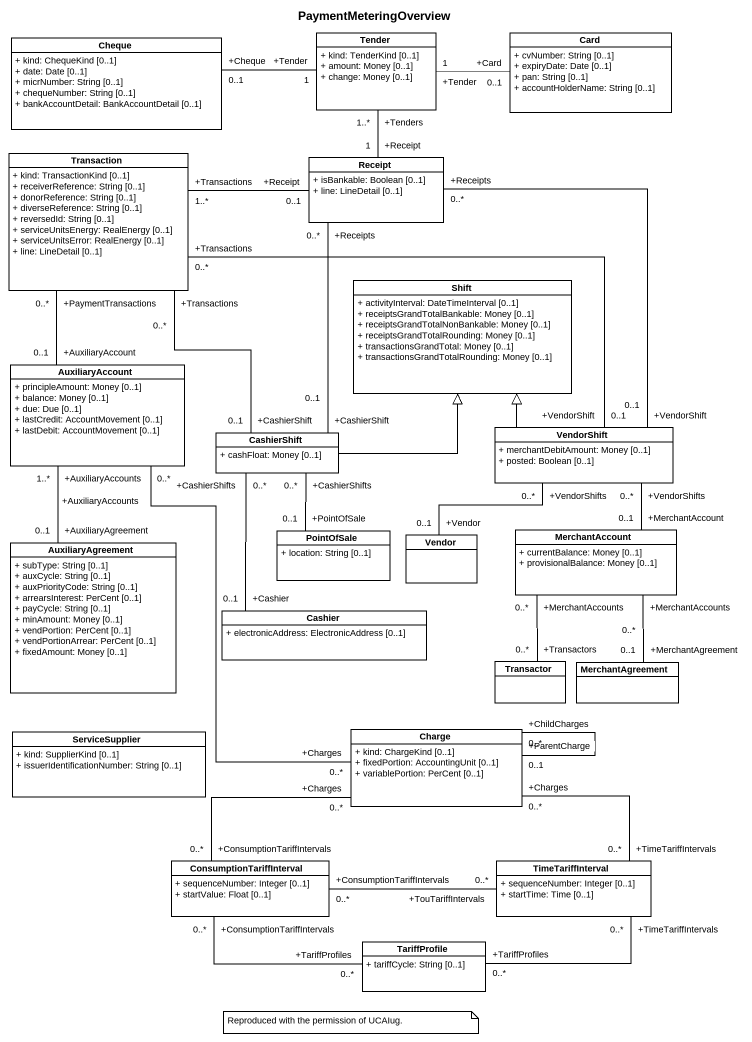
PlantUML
@startuml
title PaymentMeteringOverview
hide circle
hide empty members
skinparam classAttributeIconSize 0
class Cheque #FFFFFF {
  + kind: ChequeKind [0..1]
  + date: Date [0..1]
  + micrNumber: String [0..1]
  + chequeNumber: String [0..1]
  + bankAccountDetail: BankAccountDetail [0..1]
}
class Tender #FFFFFF {
  + kind: TenderKind [0..1]
  + amount: Money [0..1]
  + change: Money [0..1]
}
class "Card" as Card_ #FFFFFF {
  + cvNumber: String [0..1]
  + expiryDate: Date [0..1]
  + pan: String [0..1]
  + accountHolderName: String [0..1]
}
class Transaction #FFFFFF {
  + kind: TransactionKind [0..1]
  + receiverReference: String [0..1]
  + donorReference: String [0..1]
  + diverseReference: String [0..1]
  + reversedId: String [0..1]
  + serviceUnitsEnergy: RealEnergy [0..1]
  + serviceUnitsError: RealEnergy [0..1]
  + line: LineDetail [0..1]
}
class Receipt #FFFFFF {
  + isBankable: Boolean [0..1]
  + line: LineDetail [0..1]
}
class Shift #FFFFFF {
  + activityInterval: DateTimeInterval [0..1]
  + receiptsGrandTotalBankable: Money [0..1]
  + receiptsGrandTotalNonBankable: Money [0..1]
  + receiptsGrandTotalRounding: Money [0..1]
  + transactionsGrandTotal: Money [0..1]
  + transactionsGrandTotalRounding: Money [0..1]
}
class AuxiliaryAccount #FFFFFF {
  + principleAmount: Money [0..1]
  + balance: Money [0..1]
  + due: Due [0..1]
  + lastCredit: AccountMovement [0..1]
  + lastDebit: AccountMovement [0..1]
}
class VendorShift #FFFFFF {
  + merchantDebitAmount: Money [0..1]
  + posted: Boolean [0..1]
}
class CashierShift #FFFFFF {
  + cashFloat: Money [0..1]
}
class AuxiliaryAgreement #FFFFFF {
  + subType: String [0..1]
  + auxCycle: String [0..1]
  + auxPriorityCode: String [0..1]
  + arrearsInterest: PerCent [0..1]
  + payCycle: String [0..1]
  + minAmount: Money [0..1]
  + vendPortion: PerCent [0..1]
  + vendPortionArrear: PerCent [0..1]
  + fixedAmount: Money [0..1]
}
class PointOfSale #FFFFFF {
  + location: String [0..1]
}
class Vendor #FFFFFF
class MerchantAccount #FFFFFF {
  + currentBalance: Money [0..1]
  + provisionalBalance: Money [0..1]
}
class Cashier #FFFFFF {
  + electronicAddress: ElectronicAddress [0..1]
}
class Transactor #FFFFFF
class MerchantAgreement #FFFFFF
class ServiceSupplier #FFFFFF {
  + kind: SupplierKind [0..1]
  + issuerIdentificationNumber: String [0..1]
}
class Charge #FFFFFF {
  + kind: ChargeKind [0..1]
  + fixedPortion: AccountingUnit [0..1]
  + variablePortion: PerCent [0..1]
}
class ConsumptionTariffInterval #FFFFFF {
  + sequenceNumber: Integer [0..1]
  + startValue: Float [0..1]
}
class TimeTariffInterval #FFFFFF {
  + sequenceNumber: Integer [0..1]
  + startTime: Time [0..1]
}
class TariffProfile #FFFFFF {
  + tariffCycle: String [0..1]
}
Cheque "+Cheque\n0..1" -right- "+Tender\n1" Tender
Tender "+Tenders\n1..*" -- "+Receipt\n1" Receipt
Card_ "+Card\n0..1" -left- "+Tender\n1" Tender
Receipt "+Receipt\n0..1" -left- "+Transactions\n1..*" Transaction
AuxiliaryAccount "+AuxiliaryAccount\n0..1" -up- "+PaymentTransactions\n0..*" Transaction
AuxiliaryAccount "+AuxiliaryAccounts\n0..*" -- "+Charges\n0..*" Charge
VendorShift "+VendorShift\n0..1" -left- "+Transactions\n0..*" Transaction
VendorShift "+VendorShift\n0..1" -up- "+Receipts\n0..*" Receipt
VendorShift -up-|> Shift
CashierShift "+CashierShift\n0..1" -up- "+Transactions\n0..*" Transaction
CashierShift "+CashierShift\n0..1" -up- "+Receipts\n0..*" Receipt
CashierShift -up-|> Shift
CashierShift "+CashierShifts\n0..*" -- "+PointOfSale\n0..1" PointOfSale
AuxiliaryAgreement "+AuxiliaryAgreement\n0..1" -up- "+AuxiliaryAccounts\n1..*" AuxiliaryAccount
Vendor "+Vendor\n0..1" -up- "+VendorShifts\n0..*" VendorShift
MerchantAccount "+MerchantAccount\n0..1" -up- "+VendorShifts\n0..*" VendorShift
MerchantAccount "+MerchantAccounts\n0..*" -- "+Transactors\n0..*" Transactor
Cashier "+Cashier\n0..1" -up- "+CashierShifts\n0..*" CashierShift
MerchantAgreement "+MerchantAgreement\n0..1" -up- "+MerchantAccounts\n0..*" MerchantAccount
Charge "+ParentCharge\n0..1" -- "+ChildCharges\n0..*" Charge
ConsumptionTariffInterval "+ConsumptionTariffIntervals\n0..*" -up- "+Charges\n0..*" Charge
ConsumptionTariffInterval "+ConsumptionTariffIntervals\n0..*" -right- "+TouTariffIntervals\n0..*" TimeTariffInterval
TimeTariffInterval "+TimeTariffIntervals\n0..*" -up- "+Charges\n0..*" Charge
TariffProfile "+TariffProfiles\n0..*" -left- "+ConsumptionTariffIntervals\n0..*" ConsumptionTariffInterval
TariffProfile "+TariffProfiles\n0..*" -right- "+TimeTariffIntervals\n0..*" TimeTariffInterval
note as N1
  Reproduced with the permission of UCAIug.
end note
@enduml
